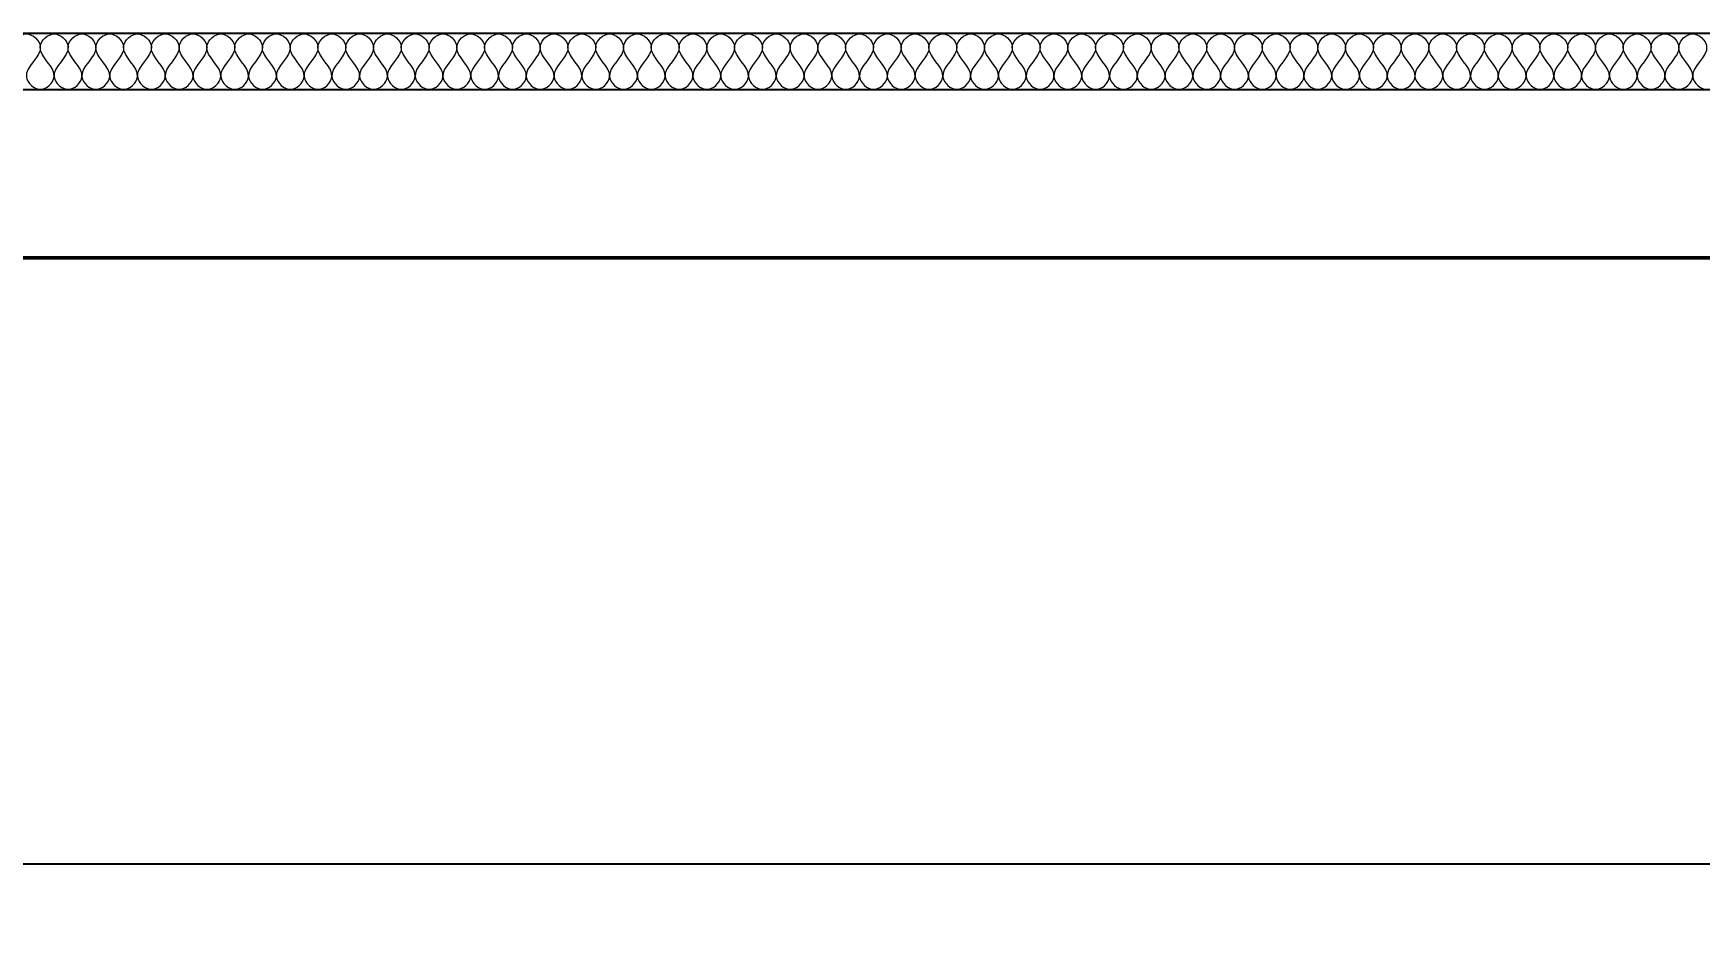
# Model space of a CAD drawing. Header units: metres. Extents: x 125 to 1179, y 511 to 749.
# Drawn here: x 158.39 to 191.77, y 514.44 to 532.32 of the extents above; entities that cross this region are included whole.
import ezdxf

# ---------------------------------------------------------------- set-up
doc = ezdxf.new("R2010")
doc.units = ezdxf.units.M
doc.layers.add('Text18', color=8, linetype='Continuous', lineweight=18)
doc.styles.get("Standard").update_dxf_attribs({"font": 'arial.ttf'})
doc.dimstyles.new('ISO-25', dxfattribs={"dimtxt": 2.5, "dimasz": 2.5, "dimexe": 1.25, "dimexo": 0.625, "dimtad": 1, "dimtxsty": 'Standard', "dimcen": 2.5, "dimadec": 0, "dimazin": 0, "dimtfac": 1, "dimtmove": 0, "dimatfit": 3, "dimfxl": 1, "dimarcsym": 0})

# ---------------------------------------------------------------- blocks, each defined once
blk = doc.blocks.new('*D5')
at = {"color": 0, "lineweight": -2, "transparency": 16777216}
for p, q in [((339.624, 531.699), (339.624, 514.439)), ((139.062, 530.575), (139.062, 514.439)), ((337.124, 515.689), (141.562, 515.689))]:
    blk.add_line(p, q, dxfattribs=at)
at = {"color": 0, "transparency": 16777216}
for points in [[(141.562, 516.105), (141.562, 515.272), (139.062, 515.689)], [(337.124, 516.105), (337.124, 515.272), (339.624, 515.689)]]:
    blk.add_solid(points, dxfattribs=at)
at = {"layer": 'Defpoints', "color": 0, "transparency": 16777216}
for p in [(339.624, 532.324), (139.062, 531.2), (139.062, 515.689)]:
    blk.add_point(p, dxfattribs=at)
at = {"color": 0, "transparency": 16777216, "insert": (239.343, 519.314), "char_height": 2.5, "attachment_point": 5}
blk.add_mtext('{\\fISOCPEUR|b0|i0|c0|p34;\\H2x;20,05m}', dxfattribs=at)

msp = doc.modelspace()

# ---------------------------------------------------------------- linework, layer by layer
for p, q in [((140.186, 532.324), (339.062, 532.324)), ((139.062, 531.2), (360.529, 531.2))]:
    msp.add_line(p, q)
at = {"lineweight": 50}
msp.add_line((361.652, 527.829), (135.692, 527.829), dxfattribs=at)
at = {"layer": 'Text18', "color": 0, "ltscale": 0.5}
for points, knots in [([(157.977, 532.062), (157.994, 532.182), (158.255, 532.443), (158.753, 531.948), (158.032, 531.564), (158.409, 531.201), (158.534, 531.2)], [2.217326, 2.217326, 2.217326, 2.217326, 2.553667, 2.890008, 3.49416, 3.830501, 3.830501, 3.830501, 3.830501]), ([(158.534, 532.062), (158.55, 532.182), (158.812, 532.443), (159.309, 531.948), (158.588, 531.564), (158.965, 531.201), (159.09, 531.2)], [2.217326, 2.217326, 2.217326, 2.217326, 2.553667, 2.890008, 3.49416, 3.830501, 3.830501, 3.830501, 3.830501]), ([(159.09, 532.062), (159.107, 532.182), (159.368, 532.443), (159.865, 531.948), (159.145, 531.564), (159.522, 531.201), (159.646, 531.2)], [2.217326, 2.217326, 2.217326, 2.217326, 2.553667, 2.890008, 3.49416, 3.830501, 3.830501, 3.830501, 3.830501]), ([(159.646, 532.062), (159.663, 532.182), (159.924, 532.443), (160.422, 531.948), (159.701, 531.564), (160.078, 531.201), (160.203, 531.2)], [2.217326, 2.217326, 2.217326, 2.217326, 2.553667, 2.890008, 3.49416, 3.830501, 3.830501, 3.830501, 3.830501]), ([(160.203, 532.062), (160.219, 532.182), (160.481, 532.443), (160.978, 531.948), (160.257, 531.564), (160.634, 531.201), (160.759, 531.2)], [2.217326, 2.217326, 2.217326, 2.217326, 2.553667, 2.890008, 3.49416, 3.830501, 3.830501, 3.830501, 3.830501]), ([(160.759, 532.062), (160.776, 532.182), (161.037, 532.443), (161.534, 531.948), (160.814, 531.564), (161.191, 531.201), (161.315, 531.2)], [2.217326, 2.217326, 2.217326, 2.217326, 2.553667, 2.890008, 3.49416, 3.830501, 3.830501, 3.830501, 3.830501]), ([(161.315, 532.062), (161.332, 532.182), (161.593, 532.443), (162.091, 531.948), (161.37, 531.564), (161.747, 531.201), (161.872, 531.2)], [2.217326, 2.217326, 2.217326, 2.217326, 2.553667, 2.890008, 3.49416, 3.830501, 3.830501, 3.830501, 3.830501]), ([(161.872, 532.062), (161.888, 532.182), (162.15, 532.443), (162.647, 531.948), (161.926, 531.564), (162.303, 531.201), (162.428, 531.2)], [2.217326, 2.217326, 2.217326, 2.217326, 2.553667, 2.890008, 3.49416, 3.830501, 3.830501, 3.830501, 3.830501]), ([(162.428, 532.062), (162.445, 532.182), (162.706, 532.443), (163.203, 531.948), (162.483, 531.564), (162.86, 531.201), (162.984, 531.2)], [2.217326, 2.217326, 2.217326, 2.217326, 2.553667, 2.890008, 3.49416, 3.830501, 3.830501, 3.830501, 3.830501]), ([(162.984, 532.062), (163.001, 532.182), (163.262, 532.443), (163.76, 531.948), (163.039, 531.564), (163.416, 531.201), (163.541, 531.2)], [2.217326, 2.217326, 2.217326, 2.217326, 2.553667, 2.890008, 3.49416, 3.830501, 3.830501, 3.830501, 3.830501]), ([(163.541, 532.062), (163.557, 532.182), (163.819, 532.443), (164.316, 531.948), (163.595, 531.564), (163.972, 531.201), (164.097, 531.2)], [2.217326, 2.217326, 2.217326, 2.217326, 2.553667, 2.890008, 3.49416, 3.830501, 3.830501, 3.830501, 3.830501]), ([(164.097, 532.062), (164.114, 532.182), (164.375, 532.443), (164.872, 531.948), (164.152, 531.564), (164.529, 531.201), (164.653, 531.2)], [2.217326, 2.217326, 2.217326, 2.217326, 2.553667, 2.890008, 3.49416, 3.830501, 3.830501, 3.830501, 3.830501]), ([(164.653, 532.062), (164.67, 532.182), (164.931, 532.443), (165.429, 531.948), (164.708, 531.564), (165.085, 531.201), (165.21, 531.2)], [2.217326, 2.217326, 2.217326, 2.217326, 2.553667, 2.890008, 3.49416, 3.830501, 3.830501, 3.830501, 3.830501]), ([(165.21, 532.062), (165.226, 532.182), (165.488, 532.443), (165.985, 531.948), (165.264, 531.564), (165.641, 531.201), (165.766, 531.2)], [2.217326, 2.217326, 2.217326, 2.217326, 2.553667, 2.890008, 3.49416, 3.830501, 3.830501, 3.830501, 3.830501]), ([(165.766, 532.062), (165.783, 532.182), (166.044, 532.443), (166.541, 531.948), (165.821, 531.564), (166.198, 531.201), (166.322, 531.2)], [2.217326, 2.217326, 2.217326, 2.217326, 2.553667, 2.890008, 3.49416, 3.830501, 3.830501, 3.830501, 3.830501]), ([(166.322, 532.062), (166.339, 532.182), (166.6, 532.443), (167.098, 531.948), (166.377, 531.564), (166.754, 531.201), (166.879, 531.2)], [2.217326, 2.217326, 2.217326, 2.217326, 2.553667, 2.890008, 3.49416, 3.830501, 3.830501, 3.830501, 3.830501]), ([(166.879, 532.062), (166.895, 532.182), (167.157, 532.443), (167.654, 531.948), (166.933, 531.564), (167.31, 531.201), (167.435, 531.2)], [2.217326, 2.217326, 2.217326, 2.217326, 2.553667, 2.890008, 3.49416, 3.830501, 3.830501, 3.830501, 3.830501]), ([(167.435, 532.062), (167.452, 532.182), (167.713, 532.443), (168.21, 531.948), (167.49, 531.564), (167.867, 531.201), (167.991, 531.2)], [2.217326, 2.217326, 2.217326, 2.217326, 2.553667, 2.890008, 3.49416, 3.830501, 3.830501, 3.830501, 3.830501]), ([(167.991, 532.062), (168.008, 532.182), (168.269, 532.443), (168.767, 531.948), (168.046, 531.564), (168.423, 531.201), (168.548, 531.2)], [2.217326, 2.217326, 2.217326, 2.217326, 2.553667, 2.890008, 3.49416, 3.830501, 3.830501, 3.830501, 3.830501]), ([(168.548, 532.062), (168.564, 532.182), (168.826, 532.443), (169.323, 531.948), (168.602, 531.564), (168.979, 531.201), (169.104, 531.2)], [2.217326, 2.217326, 2.217326, 2.217326, 2.553667, 2.890008, 3.49416, 3.830501, 3.830501, 3.830501, 3.830501]), ([(169.104, 532.062), (169.12, 532.182), (169.382, 532.443), (169.879, 531.948), (169.159, 531.564), (169.535, 531.201), (169.66, 531.2)], [2.217326, 2.217326, 2.217326, 2.217326, 2.553667, 2.890008, 3.49416, 3.830501, 3.830501, 3.830501, 3.830501]), ([(169.66, 532.062), (169.677, 532.182), (169.938, 532.443), (170.436, 531.948), (169.715, 531.564), (170.092, 531.201), (170.216, 531.2)], [2.217326, 2.217326, 2.217326, 2.217326, 2.553667, 2.890008, 3.49416, 3.830501, 3.830501, 3.830501, 3.830501]), ([(170.216, 532.062), (170.233, 532.182), (170.494, 532.443), (170.992, 531.948), (170.271, 531.564), (170.648, 531.201), (170.773, 531.2)], [2.217326, 2.217326, 2.217326, 2.217326, 2.553667, 2.890008, 3.49416, 3.830501, 3.830501, 3.830501, 3.830501]), ([(170.773, 532.062), (170.789, 532.182), (171.051, 532.443), (171.548, 531.948), (170.828, 531.564), (171.204, 531.201), (171.329, 531.2)], [2.217326, 2.217326, 2.217326, 2.217326, 2.553667, 2.890008, 3.49416, 3.830501, 3.830501, 3.830501, 3.830501]), ([(171.329, 532.062), (171.346, 532.182), (171.607, 532.443), (172.105, 531.948), (171.384, 531.564), (171.761, 531.201), (171.885, 531.2)], [2.217326, 2.217326, 2.217326, 2.217326, 2.553667, 2.890008, 3.49416, 3.830501, 3.830501, 3.830501, 3.830501]), ([(171.885, 532.062), (171.902, 532.182), (172.163, 532.443), (172.661, 531.948), (171.94, 531.564), (172.317, 531.201), (172.442, 531.2)], [2.217326, 2.217326, 2.217326, 2.217326, 2.553667, 2.890008, 3.49416, 3.830501, 3.830501, 3.830501, 3.830501]), ([(172.442, 532.062), (172.458, 532.182), (172.72, 532.443), (173.217, 531.948), (172.497, 531.564), (172.873, 531.201), (172.998, 531.2)], [2.217326, 2.217326, 2.217326, 2.217326, 2.553667, 2.890008, 3.49416, 3.830501, 3.830501, 3.830501, 3.830501]), ([(172.998, 532.062), (173.015, 532.182), (173.276, 532.443), (173.774, 531.948), (173.053, 531.564), (173.43, 531.201), (173.554, 531.2)], [2.217326, 2.217326, 2.217326, 2.217326, 2.553667, 2.890008, 3.49416, 3.830501, 3.830501, 3.830501, 3.830501]), ([(173.554, 532.062), (173.571, 532.182), (173.832, 532.443), (174.33, 531.948), (173.609, 531.564), (173.986, 531.201), (174.111, 531.2)], [2.217326, 2.217326, 2.217326, 2.217326, 2.553667, 2.890008, 3.49416, 3.830501, 3.830501, 3.830501, 3.830501]), ([(174.111, 532.062), (174.127, 532.182), (174.389, 532.443), (174.886, 531.948), (174.165, 531.564), (174.542, 531.201), (174.667, 531.2)], [2.217326, 2.217326, 2.217326, 2.217326, 2.553667, 2.890008, 3.49416, 3.830501, 3.830501, 3.830501, 3.830501]), ([(174.667, 532.062), (174.684, 532.182), (174.945, 532.443), (175.442, 531.948), (174.722, 531.564), (175.099, 531.201), (175.223, 531.2)], [2.217326, 2.217326, 2.217326, 2.217326, 2.553667, 2.890008, 3.49416, 3.830501, 3.830501, 3.830501, 3.830501]), ([(175.223, 532.062), (175.24, 532.182), (175.501, 532.443), (175.999, 531.948), (175.278, 531.564), (175.655, 531.201), (175.78, 531.2)], [2.217326, 2.217326, 2.217326, 2.217326, 2.553667, 2.890008, 3.49416, 3.830501, 3.830501, 3.830501, 3.830501]), ([(175.78, 532.062), (175.796, 532.182), (176.058, 532.443), (176.555, 531.948), (175.834, 531.564), (176.211, 531.201), (176.336, 531.2)], [2.217326, 2.217326, 2.217326, 2.217326, 2.553667, 2.890008, 3.49416, 3.830501, 3.830501, 3.830501, 3.830501]), ([(176.336, 532.062), (176.353, 532.182), (176.614, 532.443), (177.111, 531.948), (176.391, 531.564), (176.768, 531.201), (176.892, 531.2)], [2.217326, 2.217326, 2.217326, 2.217326, 2.553667, 2.890008, 3.49416, 3.830501, 3.830501, 3.830501, 3.830501]), ([(176.892, 532.062), (176.909, 532.182), (177.17, 532.443), (177.668, 531.948), (176.947, 531.564), (177.324, 531.201), (177.449, 531.2)], [2.217326, 2.217326, 2.217326, 2.217326, 2.553667, 2.890008, 3.49416, 3.830501, 3.830501, 3.830501, 3.830501]), ([(177.449, 532.062), (177.465, 532.182), (177.727, 532.443), (178.224, 531.948), (177.503, 531.564), (177.88, 531.201), (178.005, 531.2)], [2.217326, 2.217326, 2.217326, 2.217326, 2.553667, 2.890008, 3.49416, 3.830501, 3.830501, 3.830501, 3.830501]), ([(178.005, 532.062), (178.022, 532.182), (178.283, 532.443), (178.78, 531.948), (178.06, 531.564), (178.437, 531.201), (178.561, 531.2)], [2.217326, 2.217326, 2.217326, 2.217326, 2.553667, 2.890008, 3.49416, 3.830501, 3.830501, 3.830501, 3.830501]), ([(178.561, 532.062), (178.578, 532.182), (178.839, 532.443), (179.337, 531.948), (178.616, 531.564), (178.993, 531.201), (179.118, 531.2)], [2.217326, 2.217326, 2.217326, 2.217326, 2.553667, 2.890008, 3.49416, 3.830501, 3.830501, 3.830501, 3.830501]), ([(179.118, 532.062), (179.134, 532.182), (179.396, 532.443), (179.893, 531.948), (179.172, 531.564), (179.549, 531.201), (179.674, 531.2)], [2.217326, 2.217326, 2.217326, 2.217326, 2.553667, 2.890008, 3.49416, 3.830501, 3.830501, 3.830501, 3.830501]), ([(179.674, 532.062), (179.691, 532.182), (179.952, 532.443), (180.449, 531.948), (179.729, 531.564), (180.106, 531.201), (180.23, 531.2)], [2.217326, 2.217326, 2.217326, 2.217326, 2.553667, 2.890008, 3.49416, 3.830501, 3.830501, 3.830501, 3.830501]), ([(180.23, 532.062), (180.247, 532.182), (180.508, 532.443), (181.006, 531.948), (180.285, 531.564), (180.662, 531.201), (180.787, 531.2)], [2.217326, 2.217326, 2.217326, 2.217326, 2.553667, 2.890008, 3.49416, 3.830501, 3.830501, 3.830501, 3.830501]), ([(180.787, 532.062), (180.803, 532.182), (181.065, 532.443), (181.562, 531.948), (180.841, 531.564), (181.218, 531.201), (181.343, 531.2)], [2.217326, 2.217326, 2.217326, 2.217326, 2.553667, 2.890008, 3.49416, 3.830501, 3.830501, 3.830501, 3.830501]), ([(181.343, 532.062), (181.36, 532.182), (181.621, 532.443), (182.118, 531.948), (181.398, 531.564), (181.775, 531.201), (181.899, 531.2)], [2.217326, 2.217326, 2.217326, 2.217326, 2.553667, 2.890008, 3.49416, 3.830501, 3.830501, 3.830501, 3.830501]), ([(181.899, 532.062), (181.916, 532.182), (182.177, 532.443), (182.675, 531.948), (181.954, 531.564), (182.331, 531.201), (182.456, 531.2)], [2.217326, 2.217326, 2.217326, 2.217326, 2.553667, 2.890008, 3.49416, 3.830501, 3.830501, 3.830501, 3.830501]), ([(182.456, 532.062), (182.472, 532.182), (182.734, 532.443), (183.231, 531.948), (182.51, 531.564), (182.887, 531.201), (183.012, 531.2)], [2.217326, 2.217326, 2.217326, 2.217326, 2.553667, 2.890008, 3.49416, 3.830501, 3.830501, 3.830501, 3.830501]), ([(183.012, 532.062), (183.029, 532.182), (183.29, 532.443), (183.787, 531.948), (183.067, 531.564), (183.444, 531.201), (183.568, 531.2)], [2.217326, 2.217326, 2.217326, 2.217326, 2.553667, 2.890008, 3.49416, 3.830501, 3.830501, 3.830501, 3.830501]), ([(183.568, 532.062), (183.585, 532.182), (183.846, 532.443), (184.344, 531.948), (183.623, 531.564), (184, 531.201), (184.125, 531.2)], [2.217326, 2.217326, 2.217326, 2.217326, 2.553667, 2.890008, 3.49416, 3.830501, 3.830501, 3.830501, 3.830501]), ([(184.125, 532.062), (184.141, 532.182), (184.403, 532.443), (184.9, 531.948), (184.179, 531.564), (184.556, 531.201), (184.681, 531.2)], [2.217326, 2.217326, 2.217326, 2.217326, 2.553667, 2.890008, 3.49416, 3.830501, 3.830501, 3.830501, 3.830501]), ([(184.681, 532.062), (184.698, 532.182), (184.959, 532.443), (185.456, 531.948), (184.736, 531.564), (185.113, 531.201), (185.237, 531.2)], [2.217326, 2.217326, 2.217326, 2.217326, 2.553667, 2.890008, 3.49416, 3.830501, 3.830501, 3.830501, 3.830501]), ([(185.237, 532.062), (185.254, 532.182), (185.515, 532.443), (186.013, 531.948), (185.292, 531.564), (185.669, 531.201), (185.794, 531.2)], [2.217326, 2.217326, 2.217326, 2.217326, 2.553667, 2.890008, 3.49416, 3.830501, 3.830501, 3.830501, 3.830501]), ([(185.794, 532.062), (185.81, 532.182), (186.072, 532.443), (186.569, 531.948), (185.848, 531.564), (186.225, 531.201), (186.35, 531.2)], [2.217326, 2.217326, 2.217326, 2.217326, 2.553667, 2.890008, 3.49416, 3.830501, 3.830501, 3.830501, 3.830501]), ([(186.35, 532.062), (186.366, 532.182), (186.628, 532.443), (187.125, 531.948), (186.405, 531.564), (186.782, 531.201), (186.906, 531.2)], [2.217326, 2.217326, 2.217326, 2.217326, 2.553667, 2.890008, 3.49416, 3.830501, 3.830501, 3.830501, 3.830501]), ([(186.906, 532.062), (186.923, 532.182), (187.184, 532.443), (187.682, 531.948), (186.961, 531.564), (187.338, 531.201), (187.462, 531.2)], [2.217326, 2.217326, 2.217326, 2.217326, 2.553667, 2.890008, 3.49416, 3.830501, 3.830501, 3.830501, 3.830501]), ([(187.462, 532.062), (187.479, 532.182), (187.74, 532.443), (188.238, 531.948), (187.517, 531.564), (187.894, 531.201), (188.019, 531.2)], [2.217326, 2.217326, 2.217326, 2.217326, 2.553667, 2.890008, 3.49416, 3.830501, 3.830501, 3.830501, 3.830501]), ([(188.019, 532.062), (188.035, 532.182), (188.297, 532.443), (188.794, 531.948), (188.074, 531.564), (188.45, 531.201), (188.575, 531.2)], [2.217326, 2.217326, 2.217326, 2.217326, 2.553667, 2.890008, 3.49416, 3.830501, 3.830501, 3.830501, 3.830501]), ([(188.575, 532.062), (188.592, 532.182), (188.853, 532.443), (189.351, 531.948), (188.63, 531.564), (189.007, 531.201), (189.131, 531.2)], [2.217326, 2.217326, 2.217326, 2.217326, 2.553667, 2.890008, 3.49416, 3.830501, 3.830501, 3.830501, 3.830501]), ([(189.131, 532.062), (189.148, 532.182), (189.409, 532.443), (189.907, 531.948), (189.186, 531.564), (189.563, 531.201), (189.688, 531.2)], [2.217326, 2.217326, 2.217326, 2.217326, 2.553667, 2.890008, 3.49416, 3.830501, 3.830501, 3.830501, 3.830501]), ([(189.688, 532.062), (189.704, 532.182), (189.966, 532.443), (190.463, 531.948), (189.743, 531.564), (190.119, 531.201), (190.244, 531.2)], [2.217326, 2.217326, 2.217326, 2.217326, 2.553667, 2.890008, 3.49416, 3.830501, 3.830501, 3.830501, 3.830501]), ([(190.244, 532.062), (190.261, 532.182), (190.522, 532.443), (191.02, 531.948), (190.299, 531.564), (190.676, 531.201), (190.8, 531.2)], [2.217326, 2.217326, 2.217326, 2.217326, 2.553667, 2.890008, 3.49416, 3.830501, 3.830501, 3.830501, 3.830501]), ([(190.8, 532.062), (190.817, 532.182), (191.078, 532.443), (191.576, 531.948), (190.855, 531.564), (191.232, 531.201), (191.357, 531.2)], [2.217326, 2.217326, 2.217326, 2.217326, 2.553667, 2.890008, 3.49416, 3.830501, 3.830501, 3.830501, 3.830501]), ([(191.357, 532.062), (191.373, 532.182), (191.635, 532.443), (192.132, 531.948), (191.411, 531.564), (191.788, 531.201), (191.913, 531.2)], [2.217326, 2.217326, 2.217326, 2.217326, 2.553667, 2.890008, 3.49416, 3.830501, 3.830501, 3.830501, 3.830501]), ([(158.534, 531.2), (158.664, 531.201), (159.03, 531.564), (158.504, 531.847), (158.534, 532.062)], [1.2768335, 1.2768335, 1.2768335, 1.2768335, 1.6131741, 2.2173264, 2.2173264, 2.2173264, 2.2173264]), ([(159.09, 531.2), (159.221, 531.201), (159.586, 531.564), (159.06, 531.847), (159.09, 532.062)], [1.2768335, 1.2768335, 1.2768335, 1.2768335, 1.6131741, 2.2173264, 2.2173264, 2.2173264, 2.2173264]), ([(159.646, 531.2), (159.777, 531.201), (160.143, 531.564), (159.616, 531.847), (159.646, 532.062)], [1.2768335, 1.2768335, 1.2768335, 1.2768335, 1.6131741, 2.2173264, 2.2173264, 2.2173264, 2.2173264]), ([(160.203, 531.2), (160.333, 531.201), (160.699, 531.564), (160.173, 531.847), (160.203, 532.062)], [1.2768335, 1.2768335, 1.2768335, 1.2768335, 1.6131741, 2.2173264, 2.2173264, 2.2173264, 2.2173264]), ([(160.759, 531.2), (160.89, 531.201), (161.255, 531.564), (160.729, 531.847), (160.759, 532.062)], [1.2768335, 1.2768335, 1.2768335, 1.2768335, 1.6131741, 2.2173264, 2.2173264, 2.2173264, 2.2173264]), ([(161.315, 531.2), (161.446, 531.201), (161.812, 531.564), (161.285, 531.847), (161.315, 532.062)], [1.2768335, 1.2768335, 1.2768335, 1.2768335, 1.6131741, 2.2173264, 2.2173264, 2.2173264, 2.2173264]), ([(161.872, 531.2), (162.002, 531.201), (162.368, 531.564), (161.842, 531.847), (161.872, 532.062)], [1.2768335, 1.2768335, 1.2768335, 1.2768335, 1.6131741, 2.2173264, 2.2173264, 2.2173264, 2.2173264]), ([(162.428, 531.2), (162.559, 531.201), (162.924, 531.564), (162.398, 531.847), (162.428, 532.062)], [1.2768335, 1.2768335, 1.2768335, 1.2768335, 1.6131741, 2.2173264, 2.2173264, 2.2173264, 2.2173264]), ([(162.984, 531.2), (163.115, 531.201), (163.481, 531.564), (162.954, 531.847), (162.984, 532.062)], [1.2768335, 1.2768335, 1.2768335, 1.2768335, 1.6131741, 2.2173264, 2.2173264, 2.2173264, 2.2173264]), ([(163.541, 531.2), (163.671, 531.201), (164.037, 531.564), (163.511, 531.847), (163.541, 532.062)], [1.2768335, 1.2768335, 1.2768335, 1.2768335, 1.6131741, 2.2173264, 2.2173264, 2.2173264, 2.2173264]), ([(164.097, 531.2), (164.228, 531.201), (164.593, 531.564), (164.067, 531.847), (164.097, 532.062)], [1.2768335, 1.2768335, 1.2768335, 1.2768335, 1.6131741, 2.2173264, 2.2173264, 2.2173264, 2.2173264]), ([(164.653, 531.2), (164.784, 531.201), (165.15, 531.564), (164.623, 531.847), (164.653, 532.062)], [1.2768335, 1.2768335, 1.2768335, 1.2768335, 1.6131741, 2.2173264, 2.2173264, 2.2173264, 2.2173264]), ([(165.21, 531.2), (165.34, 531.201), (165.706, 531.564), (165.18, 531.847), (165.21, 532.062)], [1.2768335, 1.2768335, 1.2768335, 1.2768335, 1.6131741, 2.2173264, 2.2173264, 2.2173264, 2.2173264]), ([(165.766, 531.2), (165.897, 531.201), (166.262, 531.564), (165.736, 531.847), (165.766, 532.062)], [1.2768335, 1.2768335, 1.2768335, 1.2768335, 1.6131741, 2.2173264, 2.2173264, 2.2173264, 2.2173264]), ([(166.322, 531.2), (166.453, 531.201), (166.819, 531.564), (166.292, 531.847), (166.322, 532.062)], [1.2768335, 1.2768335, 1.2768335, 1.2768335, 1.6131741, 2.2173264, 2.2173264, 2.2173264, 2.2173264]), ([(166.879, 531.2), (167.009, 531.201), (167.375, 531.564), (166.849, 531.847), (166.879, 532.062)], [1.2768335, 1.2768335, 1.2768335, 1.2768335, 1.6131741, 2.2173264, 2.2173264, 2.2173264, 2.2173264]), ([(167.435, 531.2), (167.566, 531.201), (167.931, 531.564), (167.405, 531.847), (167.435, 532.062)], [1.2768335, 1.2768335, 1.2768335, 1.2768335, 1.6131741, 2.2173264, 2.2173264, 2.2173264, 2.2173264]), ([(167.991, 531.2), (168.122, 531.201), (168.488, 531.564), (167.961, 531.847), (167.991, 532.062)], [1.2768335, 1.2768335, 1.2768335, 1.2768335, 1.6131741, 2.2173264, 2.2173264, 2.2173264, 2.2173264]), ([(168.548, 531.2), (168.678, 531.201), (169.044, 531.564), (168.518, 531.847), (168.548, 532.062)], [1.2768335, 1.2768335, 1.2768335, 1.2768335, 1.6131741, 2.2173264, 2.2173264, 2.2173264, 2.2173264]), ([(169.104, 531.2), (169.235, 531.201), (169.6, 531.564), (169.074, 531.847), (169.104, 532.062)], [1.2768335, 1.2768335, 1.2768335, 1.2768335, 1.6131741, 2.2173264, 2.2173264, 2.2173264, 2.2173264]), ([(169.66, 531.2), (169.791, 531.201), (170.156, 531.564), (169.63, 531.847), (169.66, 532.062)], [1.2768335, 1.2768335, 1.2768335, 1.2768335, 1.6131741, 2.2173264, 2.2173264, 2.2173264, 2.2173264]), ([(170.216, 531.2), (170.347, 531.201), (170.713, 531.564), (170.187, 531.847), (170.216, 532.062)], [1.2768335, 1.2768335, 1.2768335, 1.2768335, 1.6131741, 2.2173264, 2.2173264, 2.2173264, 2.2173264]), ([(170.773, 531.2), (170.904, 531.201), (171.269, 531.564), (170.743, 531.847), (170.773, 532.062)], [1.2768335, 1.2768335, 1.2768335, 1.2768335, 1.6131741, 2.2173264, 2.2173264, 2.2173264, 2.2173264]), ([(171.329, 531.2), (171.46, 531.201), (171.825, 531.564), (171.299, 531.847), (171.329, 532.062)], [1.2768335, 1.2768335, 1.2768335, 1.2768335, 1.6131741, 2.2173264, 2.2173264, 2.2173264, 2.2173264]), ([(171.885, 531.2), (172.016, 531.201), (172.382, 531.564), (171.856, 531.847), (171.885, 532.062)], [1.2768335, 1.2768335, 1.2768335, 1.2768335, 1.6131741, 2.2173264, 2.2173264, 2.2173264, 2.2173264]), ([(172.442, 531.2), (172.573, 531.201), (172.938, 531.564), (172.412, 531.847), (172.442, 532.062)], [1.2768335, 1.2768335, 1.2768335, 1.2768335, 1.6131741, 2.2173264, 2.2173264, 2.2173264, 2.2173264]), ([(172.998, 531.2), (173.129, 531.201), (173.494, 531.564), (172.968, 531.847), (172.998, 532.062)], [1.2768335, 1.2768335, 1.2768335, 1.2768335, 1.6131741, 2.2173264, 2.2173264, 2.2173264, 2.2173264]), ([(173.554, 531.2), (173.685, 531.201), (174.051, 531.564), (173.525, 531.847), (173.554, 532.062)], [1.2768335, 1.2768335, 1.2768335, 1.2768335, 1.6131741, 2.2173264, 2.2173264, 2.2173264, 2.2173264]), ([(174.111, 531.2), (174.241, 531.201), (174.607, 531.564), (174.081, 531.847), (174.111, 532.062)], [1.2768335, 1.2768335, 1.2768335, 1.2768335, 1.6131741, 2.2173264, 2.2173264, 2.2173264, 2.2173264]), ([(174.667, 531.2), (174.798, 531.201), (175.163, 531.564), (174.637, 531.847), (174.667, 532.062)], [1.2768335, 1.2768335, 1.2768335, 1.2768335, 1.6131741, 2.2173264, 2.2173264, 2.2173264, 2.2173264]), ([(175.223, 531.2), (175.354, 531.201), (175.72, 531.564), (175.194, 531.847), (175.223, 532.062)], [1.2768335, 1.2768335, 1.2768335, 1.2768335, 1.6131741, 2.2173264, 2.2173264, 2.2173264, 2.2173264]), ([(175.78, 531.2), (175.91, 531.201), (176.276, 531.564), (175.75, 531.847), (175.78, 532.062)], [1.2768335, 1.2768335, 1.2768335, 1.2768335, 1.6131741, 2.2173264, 2.2173264, 2.2173264, 2.2173264]), ([(176.336, 531.2), (176.467, 531.201), (176.832, 531.564), (176.306, 531.847), (176.336, 532.062)], [1.2768335, 1.2768335, 1.2768335, 1.2768335, 1.6131741, 2.2173264, 2.2173264, 2.2173264, 2.2173264]), ([(176.892, 531.2), (177.023, 531.201), (177.389, 531.564), (176.862, 531.847), (176.892, 532.062)], [1.2768335, 1.2768335, 1.2768335, 1.2768335, 1.6131741, 2.2173264, 2.2173264, 2.2173264, 2.2173264]), ([(177.449, 531.2), (177.579, 531.201), (177.945, 531.564), (177.419, 531.847), (177.449, 532.062)], [1.2768335, 1.2768335, 1.2768335, 1.2768335, 1.6131741, 2.2173264, 2.2173264, 2.2173264, 2.2173264]), ([(178.005, 531.2), (178.136, 531.201), (178.501, 531.564), (177.975, 531.847), (178.005, 532.062)], [1.2768335, 1.2768335, 1.2768335, 1.2768335, 1.6131741, 2.2173264, 2.2173264, 2.2173264, 2.2173264]), ([(178.561, 531.2), (178.692, 531.201), (179.058, 531.564), (178.531, 531.847), (178.561, 532.062)], [1.2768335, 1.2768335, 1.2768335, 1.2768335, 1.6131741, 2.2173264, 2.2173264, 2.2173264, 2.2173264]), ([(179.118, 531.2), (179.248, 531.201), (179.614, 531.564), (179.088, 531.847), (179.118, 532.062)], [1.2768335, 1.2768335, 1.2768335, 1.2768335, 1.6131741, 2.2173264, 2.2173264, 2.2173264, 2.2173264]), ([(179.674, 531.2), (179.805, 531.201), (180.17, 531.564), (179.644, 531.847), (179.674, 532.062)], [1.2768335, 1.2768335, 1.2768335, 1.2768335, 1.6131741, 2.2173264, 2.2173264, 2.2173264, 2.2173264]), ([(180.23, 531.2), (180.361, 531.201), (180.727, 531.564), (180.2, 531.847), (180.23, 532.062)], [1.2768335, 1.2768335, 1.2768335, 1.2768335, 1.6131741, 2.2173264, 2.2173264, 2.2173264, 2.2173264]), ([(180.787, 531.2), (180.917, 531.201), (181.283, 531.564), (180.757, 531.847), (180.787, 532.062)], [1.2768335, 1.2768335, 1.2768335, 1.2768335, 1.6131741, 2.2173264, 2.2173264, 2.2173264, 2.2173264]), ([(181.343, 531.2), (181.474, 531.201), (181.839, 531.564), (181.313, 531.847), (181.343, 532.062)], [1.2768335, 1.2768335, 1.2768335, 1.2768335, 1.6131741, 2.2173264, 2.2173264, 2.2173264, 2.2173264]), ([(181.899, 531.2), (182.03, 531.201), (182.396, 531.564), (181.869, 531.847), (181.899, 532.062)], [1.2768335, 1.2768335, 1.2768335, 1.2768335, 1.6131741, 2.2173264, 2.2173264, 2.2173264, 2.2173264]), ([(182.456, 531.2), (182.586, 531.201), (182.952, 531.564), (182.426, 531.847), (182.456, 532.062)], [1.2768335, 1.2768335, 1.2768335, 1.2768335, 1.6131741, 2.2173264, 2.2173264, 2.2173264, 2.2173264]), ([(183.012, 531.2), (183.143, 531.201), (183.508, 531.564), (182.982, 531.847), (183.012, 532.062)], [1.2768335, 1.2768335, 1.2768335, 1.2768335, 1.6131741, 2.2173264, 2.2173264, 2.2173264, 2.2173264]), ([(183.568, 531.2), (183.699, 531.201), (184.065, 531.564), (183.538, 531.847), (183.568, 532.062)], [1.2768335, 1.2768335, 1.2768335, 1.2768335, 1.6131741, 2.2173264, 2.2173264, 2.2173264, 2.2173264]), ([(184.125, 531.2), (184.255, 531.201), (184.621, 531.564), (184.095, 531.847), (184.125, 532.062)], [1.2768335, 1.2768335, 1.2768335, 1.2768335, 1.6131741, 2.2173264, 2.2173264, 2.2173264, 2.2173264]), ([(184.681, 531.2), (184.812, 531.201), (185.177, 531.564), (184.651, 531.847), (184.681, 532.062)], [1.2768335, 1.2768335, 1.2768335, 1.2768335, 1.6131741, 2.2173264, 2.2173264, 2.2173264, 2.2173264]), ([(185.237, 531.2), (185.368, 531.201), (185.734, 531.564), (185.207, 531.847), (185.237, 532.062)], [1.2768335, 1.2768335, 1.2768335, 1.2768335, 1.6131741, 2.2173264, 2.2173264, 2.2173264, 2.2173264]), ([(185.794, 531.2), (185.924, 531.201), (186.29, 531.564), (185.764, 531.847), (185.794, 532.062)], [1.2768335, 1.2768335, 1.2768335, 1.2768335, 1.6131741, 2.2173264, 2.2173264, 2.2173264, 2.2173264]), ([(186.35, 531.2), (186.481, 531.201), (186.846, 531.564), (186.32, 531.847), (186.35, 532.062)], [1.2768335, 1.2768335, 1.2768335, 1.2768335, 1.6131741, 2.2173264, 2.2173264, 2.2173264, 2.2173264]), ([(186.906, 531.2), (187.037, 531.201), (187.402, 531.564), (186.876, 531.847), (186.906, 532.062)], [1.2768335, 1.2768335, 1.2768335, 1.2768335, 1.6131741, 2.2173264, 2.2173264, 2.2173264, 2.2173264]), ([(187.462, 531.2), (187.593, 531.201), (187.959, 531.564), (187.433, 531.847), (187.462, 532.062)], [1.2768335, 1.2768335, 1.2768335, 1.2768335, 1.6131741, 2.2173264, 2.2173264, 2.2173264, 2.2173264]), ([(188.019, 531.2), (188.15, 531.201), (188.515, 531.564), (187.989, 531.847), (188.019, 532.062)], [1.2768335, 1.2768335, 1.2768335, 1.2768335, 1.6131741, 2.2173264, 2.2173264, 2.2173264, 2.2173264]), ([(188.575, 531.2), (188.706, 531.201), (189.071, 531.564), (188.545, 531.847), (188.575, 532.062)], [1.2768335, 1.2768335, 1.2768335, 1.2768335, 1.6131741, 2.2173264, 2.2173264, 2.2173264, 2.2173264]), ([(189.131, 531.2), (189.262, 531.201), (189.628, 531.564), (189.102, 531.847), (189.131, 532.062)], [1.2768335, 1.2768335, 1.2768335, 1.2768335, 1.6131741, 2.2173264, 2.2173264, 2.2173264, 2.2173264]), ([(189.688, 531.2), (189.819, 531.201), (190.184, 531.564), (189.658, 531.847), (189.688, 532.062)], [1.2768335, 1.2768335, 1.2768335, 1.2768335, 1.6131741, 2.2173264, 2.2173264, 2.2173264, 2.2173264]), ([(190.244, 531.2), (190.375, 531.201), (190.74, 531.564), (190.214, 531.847), (190.244, 532.062)], [1.2768335, 1.2768335, 1.2768335, 1.2768335, 1.6131741, 2.2173264, 2.2173264, 2.2173264, 2.2173264]), ([(190.8, 531.2), (190.931, 531.201), (191.297, 531.564), (190.771, 531.847), (190.8, 532.062)], [1.2768335, 1.2768335, 1.2768335, 1.2768335, 1.6131741, 2.2173264, 2.2173264, 2.2173264, 2.2173264]), ([(191.357, 531.2), (191.487, 531.201), (191.853, 531.564), (191.327, 531.847), (191.357, 532.062)], [1.2768335, 1.2768335, 1.2768335, 1.2768335, 1.6131741, 2.2173264, 2.2173264, 2.2173264, 2.2173264])]:
    msp.add_open_spline(points, degree=3, knots=knots, dxfattribs=at)

# ---------------------------------------------------------------- dimensions: what is measured, and where the dimension line sits
dim = msp.add_linear_dim(base=(139.062, 515.689), p1=(339.624, 532.324), p2=(139.062, 531.2), text='{\\fISOCPEUR|b0|i0|c0|p34;\\H2x;20,05m}', dimstyle='ISO-25')
dim.commit()
dim.dimension.update_dxf_attribs({"geometry": '*D5', "text_midpoint": (239.343, 519.314)})

doc.saveas('drawing.dxf')
